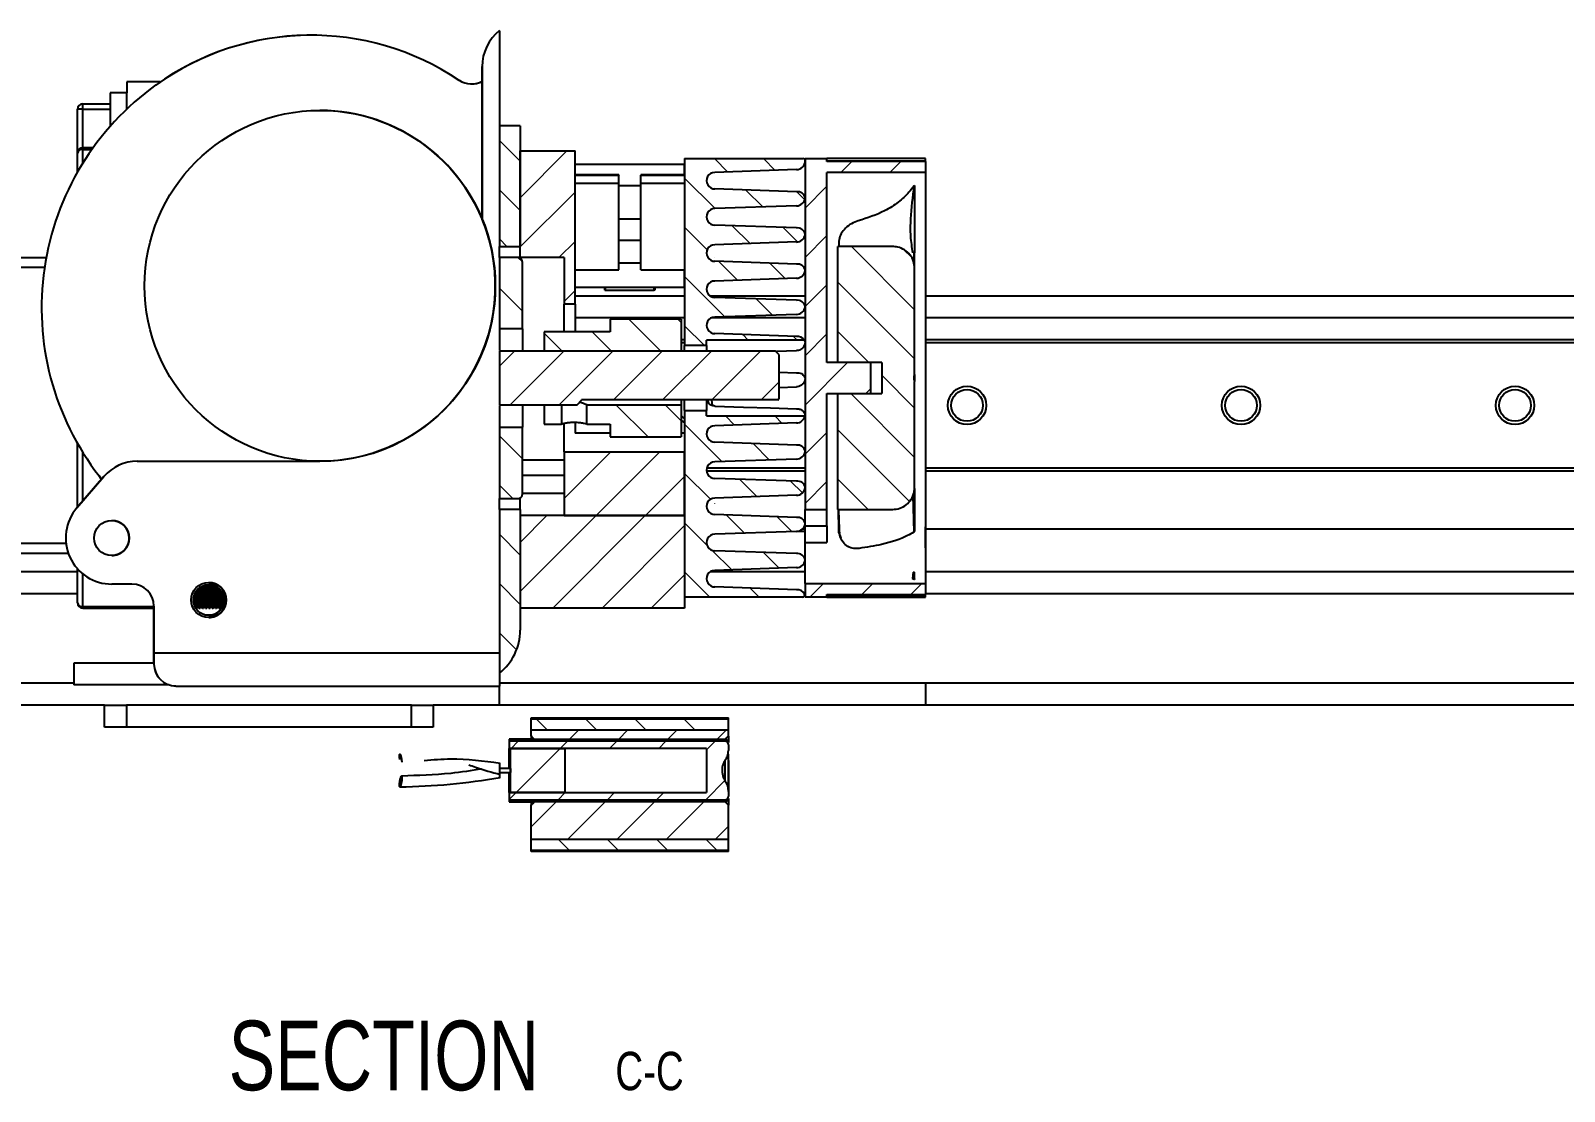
# Model space of a CAD drawing. Header units: millimetres. Extents: x -358 to 836, y 5 to 1249.
# Drawn here: x 250 to 390, y 841.8 to 938.5 of the extents above; entities that cross this region are included whole.
import ezdxf

# ---------------------------------------------------------------- set-up
doc = ezdxf.new("R2010")
doc.units = ezdxf.units.MM
doc.styles.add('SLDTEXTSTYLE0', font='TXT', dxfattribs={"width": 0.75})

# ---------------------------------------------------------------- blocks, each defined once
blk = doc.blocks.new('SW_NOTE_4')
at = {"color": 0, "linetype": 'Continuous', "lineweight": 0, "attachment_point": 2, "style": 'SLDTEXTSTYLE0'}
for s, insert, char_height in [('SECTION', (17.36, 8.19), 6.35), ('C-C', (41.61, 5.35), 3.5)]:
    blk.add_mtext(s, dxfattribs=dict(at, insert=insert, char_height=char_height))

msp = doc.modelspace()

# ---------------------------------------------------------------- hatches: boundary and pattern name
at = {"linetype": 'Continuous', "lineweight": 18}
h = msp.add_hatch(dxfattribs=at)
h.set_pattern_fill('ANSI31', angle=90, style=0)
h.paths.add_polyline_path([(294.69, 918.87), (294.69, 929.87), (292.79, 929.87), (292.79, 918.87)], flags=0)
h = msp.add_hatch(dxfattribs=at)
h.set_pattern_fill('ANSI31', style=0)
h.paths.add_polyline_path([(294.69, 917.86), (298.69, 917.86), (298.69, 913.6), (299.69, 913.6), (299.69, 927.57), (294.69, 927.57)], flags=0)
h = msp.add_hatch(dxfattribs=at)
h.set_pattern_fill('ANSI31', angle=90, style=0)
edge = h.paths.add_edge_path(flags=0)
edge.add_arc((319.89, 913.47), 0.802, 270, 352.6522)
edge.add_arc((320, 913.27), 0.684, 7.9563, 98.9732)
edge.add_line((319.9, 913.95), (312.45, 914.21))
edge.add_arc((312.44, 914.96), 0.75, 89.776, 271, ccw=False)
edge.add_line((312.44, 915.71), (319.89, 915.97))
edge.add_arc((319.89, 916.77), 0.802, 270, 352.6522)
edge.add_arc((320, 916.57), 0.684, 7.9563, 98.9732)
edge.add_line((319.9, 917.25), (312.45, 917.51))
edge.add_arc((312.44, 918.26), 0.75, 89.776, 271, ccw=False)
edge.add_line((312.44, 919.01), (319.89, 919.27))
edge.add_arc((319.89, 920.07), 0.802, 270, 352.6522)
edge.add_arc((320, 919.87), 0.684, 7.9563, 98.9732)
edge.add_line((319.9, 920.55), (312.45, 920.81))
edge.add_arc((312.44, 921.56), 0.75, 89.776, 271, ccw=False)
edge.add_line((312.44, 922.31), (319.89, 922.57))
edge.add_arc((319.89, 923.37), 0.802, 270, 352.6522)
edge.add_arc((320, 923.17), 0.684, 7.9563, 98.9732)
edge.add_line((319.9, 923.85), (312.45, 924.11))
edge.add_arc((312.44, 924.86), 0.75, 89.776, 271, ccw=False)
edge.add_line((312.44, 925.61), (319.89, 925.87))
edge.add_arc((319.89, 926.67), 0.802, 270, 359.8357)
edge.add_arc((320.49, 926.67), 0.2, 359.8357, 450)
edge.add_line((320.49, 926.87), (309.69, 926.87))
edge.add_line((309.69, 926.87), (309.69, 909.82))
edge.add_line((309.69, 909.82), (311.69, 909.82))
edge.add_line((311.69, 909.82), (311.69, 910.33))
edge.add_line((311.69, 910.33), (320.59, 910.33))
edge.add_arc((320, 909.97), 0.684, 31.7185, 98.9732)
edge.add_line((319.9, 910.65), (312.45, 910.91))
edge.add_arc((312.44, 911.66), 0.75, 89.776, 271, ccw=False)
edge.add_line((312.44, 912.41), (319.89, 912.67))
h = msp.add_hatch(dxfattribs=at)
h.set_pattern_fill('ANSI31', style=0)
h.paths.add_polyline_path([(322.68, 925.61), (331.68, 925.61), (331.68, 926.61), (322.68, 926.61), (322.68, 926.87), (320.68, 926.87), (320.68, 894.88), (322.68, 894.88), (322.68, 905.45), (326.68, 905.45), (326.68, 908.28), (322.68, 908.28)], flags=0)
h = msp.add_hatch(dxfattribs=at)
h.set_pattern_fill('ANSI31', angle=90, style=0)
edge = h.paths.add_edge_path(flags=0)
edge.add_spline(control_points=[(328.68, 894.88), (328.9, 894.88), (329.12, 894.91), (329.33, 894.98), (329.54, 895.06), (329.74, 895.17), (329.92, 895.3), (330.09, 895.44), (330.25, 895.61), (330.37, 895.8), (330.49, 895.99), (330.58, 896.2), (330.63, 896.42), (330.66, 896.57), (330.68, 896.72), (330.68, 896.88)], knot_values=[0.000019, 0.000019, 0.000019, 0.000019, 0.000671, 0.000671, 0.000671, 0.001342, 0.001342, 0.001342, 0.002013, 0.002013, 0.002013, 0.002685, 0.002685, 0.002685, 0.003145, 0.003145, 0.003145, 0.003145], weights=[1, 1, 1, 1, 1, 1, 1, 1, 1, 1, 1, 1, 1, 1, 1, 1], degree=3, periodic=0)
edge.add_line((330.68, 896.88), (330.68, 906.55))
edge.add_spline(control_points=[(330.68, 906.55), (330.65, 906.62), (330.62, 906.69), (330.6, 906.76), (330.59, 906.8), (330.59, 906.83), (330.59, 906.87)], knot_values=[0.000733, 0.000733, 0.000733, 0.000733, 0.000957, 0.000957, 0.000957, 0.001064, 0.001064, 0.001064, 0.001064], weights=[1, 1, 1, 1, 1, 1, 1], degree=3, periodic=0)
edge.add_spline(control_points=[(330.59, 906.87), (330.59, 906.89), (330.59, 906.92), (330.6, 906.95), (330.6, 906.97), (330.6, 906.99), (330.61, 907.01), (330.63, 907.07), (330.65, 907.13), (330.68, 907.18)], knot_values=[0.000291, 0.000291, 0.000291, 0.000291, 0.000369, 0.000369, 0.000369, 0.000437, 0.000437, 0.000437, 0.000621, 0.000621, 0.000621, 0.000621], weights=[1, 1, 1, 1, 1, 1, 1, 1, 1, 1], degree=3, periodic=0)
edge.add_line((330.68, 907.18), (330.68, 916.85))
edge.add_spline(control_points=[(330.68, 916.85), (330.68, 917.07), (330.64, 917.29), (330.57, 917.5), (330.5, 917.71), (330.39, 917.91), (330.25, 918.09), (330.12, 918.27), (329.94, 918.42), (329.76, 918.54), (329.57, 918.66), (329.35, 918.75), (329.14, 918.8), (328.99, 918.84), (328.83, 918.86), (328.68, 918.86)], knot_values=[0.000019, 0.000019, 0.000019, 0.000019, 0.000673, 0.000673, 0.000673, 0.001346, 0.001346, 0.001346, 0.002018, 0.002018, 0.002018, 0.00269, 0.00269, 0.00269, 0.003145, 0.003145, 0.003145, 0.003145], weights=[1, 1, 1, 1, 1, 1, 1, 1, 1, 1, 1, 1, 1, 1, 1, 1], degree=3, periodic=0)
edge.add_line((328.68, 918.86), (323.68, 918.86))
edge.add_line((323.68, 918.86), (323.68, 908.28))
edge.add_line((323.68, 908.28), (327.68, 908.28))
edge.add_line((327.68, 908.28), (327.68, 905.45))
edge.add_line((327.68, 905.45), (323.68, 905.45))
edge.add_line((323.68, 905.45), (323.68, 894.88))
edge.add_line((323.68, 894.88), (328.68, 894.88))
h = msp.add_hatch(dxfattribs=at)
h.set_pattern_fill('ANSI31', angle=90, style=0)
edge = h.paths.add_edge_path(flags=0)
edge.add_line((292.79, 911.34), (294.89, 911.34))
edge.add_line((294.89, 911.34), (294.89, 917.46))
edge.add_spline(control_points=[(294.89, 917.46), (294.89, 917.5), (294.88, 917.55), (294.87, 917.59), (294.85, 917.63), (294.83, 917.67), (294.8, 917.71), (294.77, 917.74), (294.74, 917.77), (294.7, 917.79), (294.66, 917.82), (294.62, 917.84), (294.58, 917.85), (294.55, 917.85), (294.52, 917.86), (294.49, 917.86)], knot_values=[0, 0, 0, 0, 0.000135, 0.000135, 0.000135, 0.000269, 0.000269, 0.000269, 0.000404, 0.000404, 0.000404, 0.000538, 0.000538, 0.000538, 0.000625, 0.000625, 0.000625, 0.000625], weights=[1, 1, 1, 1, 1, 1, 1, 1, 1, 1, 1, 1, 1, 1, 1, 1], degree=3, periodic=0)
edge.add_line((294.49, 917.86), (292.79, 917.86))
edge.add_line((292.79, 917.86), (292.79, 911.34))
h = msp.add_hatch(dxfattribs=at)
h.set_pattern_fill('ANSI31', angle=90, style=0)
h.paths.add_polyline_path([(309.39, 909.32), (309.39, 912.24), (302.89, 912.24), (302.89, 911.09), (296.89, 911.09), (296.89, 909.32)], flags=0)
h = msp.add_hatch(dxfattribs=at)
h.set_pattern_fill('ANSI31', style=0)
edge = h.paths.add_edge_path(flags=0)
edge.add_line((292.79, 909.32), (292.79, 904.42))
edge.add_line((292.79, 904.42), (299.89, 904.42))
edge.add_spline(control_points=[(299.89, 904.42), (300, 904.53), (300.11, 904.65), (300.23, 904.77), (300.25, 904.79), (300.27, 904.81), (300.29, 904.83)], knot_values=[0.000718, 0.000718, 0.000718, 0.000718, 0.001204, 0.001204, 0.001204, 0.00129, 0.00129, 0.00129, 0.00129], weights=[1, 1, 1, 1, 1, 1, 1], degree=3, periodic=0)
edge.add_line((300.29, 904.83), (300.29, 904.87))
edge.add_line((300.29, 904.87), (318.19, 904.87))
edge.add_arc((318.19, 904.97), 0.1, 270, 360)
edge.add_line((318.29, 904.97), (318.29, 909.01))
edge.add_spline(control_points=[(318.29, 909.01), (318.19, 909.11), (318.09, 909.21), (317.99, 909.32)], knot_values=[0.009123, 0.009123, 0.009123, 0.009123, 0.00955, 0.00955, 0.00955, 0.00955], weights=[1, 1, 1, 1], degree=3, periodic=0)
edge.add_line((317.99, 909.32), (292.79, 909.32))
h = msp.add_hatch(dxfattribs=at)
h.set_pattern_fill('ANSI31', angle=90, style=0)
h.paths.add_polyline_path([(298.47, 902.65), (298.47, 904.42), (296.89, 904.42), (296.89, 902.65)], flags=0)
h = msp.add_hatch(dxfattribs=at)
h.set_pattern_fill('ANSI31', angle=90, style=0)
h.paths.add_polyline_path([(300.76, 902.65), (302.89, 902.65), (302.89, 901.49), (309.39, 901.49), (309.39, 904.42), (300.76, 904.42)], flags=0)
h = msp.add_hatch(dxfattribs=at)
h.set_pattern_fill('ANSI31', angle=90, style=0)
edge = h.paths.add_edge_path(flags=0)
edge.add_line((312.44, 892.61), (319.89, 892.87))
edge.add_arc((319.89, 893.67), 0.802, 270, 352.6522)
edge.add_arc((320, 893.47), 0.684, 7.9563, 98.9732)
edge.add_line((319.9, 894.15), (312.45, 894.41))
edge.add_arc((312.44, 895.16), 0.75, 89.776, 271, ccw=False)
edge.add_line((312.44, 895.91), (319.89, 896.17))
edge.add_arc((319.89, 896.97), 0.802, 270, 352.6522)
edge.add_arc((320, 896.77), 0.684, 7.9563, 98.9732)
edge.add_line((319.9, 897.45), (312.45, 897.71))
edge.add_arc((312.44, 898.46), 0.75, 89.776, 271, ccw=False)
edge.add_line((312.44, 899.21), (319.89, 899.47))
edge.add_arc((319.89, 900.27), 0.802, 270, 352.6522)
edge.add_arc((320, 900.07), 0.684, 7.9563, 98.9732)
edge.add_line((319.9, 900.75), (312.45, 901.01))
edge.add_arc((312.44, 901.76), 0.75, 89.776, 271, ccw=False)
edge.add_line((312.44, 902.51), (319.89, 902.77))
edge.add_arc((319.89, 903.57), 0.802, 270, 348.0629)
edge.add_line((320.67, 903.4), (311.69, 903.4))
edge.add_line((311.69, 903.4), (311.69, 903.91))
edge.add_line((311.69, 903.91), (309.69, 903.91))
edge.add_line((309.69, 903.91), (309.69, 886.87))
edge.add_line((309.69, 886.87), (320.45, 886.87))
edge.add_arc((320.45, 887.07), 0.2, 270, 383.824)
edge.add_arc((320, 886.87), 0.684, 23.824, 98.9732)
edge.add_line((319.9, 887.55), (312.45, 887.81))
edge.add_arc((312.44, 888.56), 0.75, 89.776, 271, ccw=False)
edge.add_line((312.44, 889.31), (319.89, 889.57))
edge.add_arc((319.89, 890.37), 0.802, 270, 352.6522)
edge.add_arc((320, 890.17), 0.684, 7.9563, 98.9732)
edge.add_line((319.9, 890.85), (312.45, 891.11))
edge.add_arc((312.44, 891.86), 0.75, 89.776, 271, ccw=False)
h = msp.add_hatch(dxfattribs=at)
h.set_pattern_fill('ANSI31', angle=90, style=0)
edge = h.paths.add_edge_path(flags=0)
edge.add_line((294.89, 902.39), (292.79, 902.39))
edge.add_line((292.79, 902.39), (292.79, 895.88))
edge.add_line((292.79, 895.88), (294.49, 895.88))
edge.add_spline(control_points=[(294.49, 895.88), (294.53, 895.88), (294.58, 895.89), (294.62, 895.9), (294.66, 895.92), (294.7, 895.94), (294.74, 895.97), (294.77, 895.99), (294.8, 896.03), (294.83, 896.07), (294.85, 896.1), (294.87, 896.15), (294.88, 896.19), (294.88, 896.22), (294.89, 896.25), (294.89, 896.28)], knot_values=[0, 0, 0, 0, 0.000134, 0.000134, 0.000134, 0.000268, 0.000268, 0.000268, 0.000403, 0.000403, 0.000403, 0.000537, 0.000537, 0.000537, 0.000625, 0.000625, 0.000625, 0.000625], weights=[1, 1, 1, 1, 1, 1, 1, 1, 1, 1, 1, 1, 1, 1, 1, 1], degree=3, periodic=0)
edge.add_line((294.89, 896.28), (294.89, 902.39))
h = msp.add_hatch(dxfattribs=at)
h.set_pattern_fill('ANSI31', style=0)
h.paths.add_polyline_path([(298.69, 900.14), (298.69, 894.32), (309.69, 894.32), (309.69, 900.14)], flags=0)
h = msp.add_hatch(dxfattribs=at)
h.set_pattern_fill('ANSI31', angle=90, style=0)
edge = h.paths.add_edge_path(flags=0)
edge.add_line((294.69, 883.87), (294.69, 894.87))
edge.add_line((294.69, 894.87), (292.79, 894.87))
edge.add_line((292.79, 894.87), (292.79, 879.95))
edge.add_arc((289.69, 883.87), 5, 308.3574, 360)
h = msp.add_hatch(dxfattribs=at)
h.set_pattern_fill('ANSI31', style=0)
h.paths.add_polyline_path([(309.69, 885.87), (309.69, 894.31), (294.69, 894.31), (294.69, 885.87)], flags=0)
h = msp.add_hatch(dxfattribs=at)
h.set_pattern_fill('ANSI31', angle=90, style=0)
edge = h.paths.add_edge_path(flags=0)
edge.add_spline(control_points=[(330.49, 888.59), (330.54, 888.58), (330.6, 888.57), (330.65, 888.56), (330.66, 888.56), (330.67, 888.55), (330.68, 888.55)], knot_values=[0, 0, 0, 0, 0.00016, 0.00016, 0.00016, 0.000194, 0.000194, 0.000194, 0.000194], weights=[1, 1, 1, 1, 1, 1, 1], degree=3, periodic=0)
edge.add_line((330.68, 888.55), (330.68, 889.15))
edge.add_line((330.68, 889.15), (330.54, 889.15))
edge.add_spline(control_points=[(330.54, 889.15), (330.53, 888.97), (330.51, 888.78), (330.49, 888.59)], knot_values=[0.001158, 0.001158, 0.001158, 0.001158, 0.001718, 0.001718, 0.001718, 0.001718], weights=[1, 1, 1, 1], degree=3, periodic=0)
h = msp.add_hatch(dxfattribs=at)
h.set_pattern_fill('ANSI31', style=0)
h.paths.add_polyline_path([(322.68, 886.87), (322.68, 887.12), (331.68, 887.12), (331.68, 888.12), (320.68, 888.12), (320.68, 886.87)], flags=0)
h = msp.add_hatch(dxfattribs=at)
h.set_pattern_fill('ANSI31', style=0)
h.paths.add_polyline_path([(295.69, 875.87), (295.69, 875.77), (313.69, 875.77), (313.69, 875.87)], flags=0)
h = msp.add_hatch(dxfattribs=at)
h.set_pattern_fill('ANSI31', angle=90, style=0)
h.paths.add_polyline_path([(295.69, 874.77), (313.69, 874.77), (313.69, 875.77), (295.69, 875.77)], flags=0)
h = msp.add_hatch(dxfattribs=at)
h.set_pattern_fill('ANSI31', style=0)
edge = h.paths.add_edge_path(flags=0)
edge.add_spline(control_points=[(313.39, 873.9), (313.42, 873.93), (313.45, 873.97), (313.49, 874), (313.55, 874.07), (313.62, 874.14), (313.69, 874.21)], knot_values=[0.00147, 0.00147, 0.00147, 0.00147, 0.001616, 0.001616, 0.001616, 0.001906, 0.001906, 0.001906, 0.001906], weights=[1, 1, 1, 1, 1, 1, 1], degree=3, periodic=0)
edge.add_line((313.69, 874.21), (313.69, 874.77))
edge.add_line((313.69, 874.77), (295.69, 874.77))
edge.add_line((295.69, 874.77), (295.69, 874.21))
edge.add_spline(control_points=[(295.69, 874.21), (295.75, 874.14), (295.82, 874.07), (295.89, 874), (295.92, 873.97), (295.95, 873.93), (295.99, 873.9)], knot_values=[0.003342, 0.003342, 0.003342, 0.003342, 0.003632, 0.003632, 0.003632, 0.003778, 0.003778, 0.003778, 0.003778], weights=[1, 1, 1, 1, 1, 1, 1], degree=3, periodic=0)
edge.add_line((295.99, 873.9), (313.39, 873.9))
h = msp.add_hatch(dxfattribs=at)
h.set_pattern_fill('ANSI31', style=0)
edge = h.paths.add_edge_path(flags=0)
edge.add_line((293.69, 868.4), (313.39, 868.4))
edge.add_spline(control_points=[(313.39, 868.4), (313.42, 868.4), (313.45, 868.4), (313.48, 868.41), (313.51, 868.42), (313.54, 868.44), (313.57, 868.46), (313.59, 868.48), (313.61, 868.51), (313.63, 868.53), (313.65, 868.56), (313.67, 868.59), (313.68, 868.63), (313.68, 868.66), (313.69, 868.69), (313.69, 868.72)], knot_values=[0, 0, 0, 0, 0.000096, 0.000096, 0.000096, 0.000192, 0.000192, 0.000192, 0.00029, 0.00029, 0.00029, 0.000394, 0.000394, 0.000394, 0.000487, 0.000487, 0.000487, 0.000487], weights=[1, 1, 1, 1, 1, 1, 1, 1, 1, 1, 1, 1, 1, 1, 1, 1], degree=3, periodic=0)
edge.add_line((313.69, 868.72), (313.69, 869.24))
edge.add_spline(control_points=[(313.69, 869.24), (313.69, 869.4), (313.65, 869.57), (313.6, 869.73), (313.54, 869.88), (313.46, 870.03), (313.36, 870.16)], knot_values=[0.000006, 0.000006, 0.000006, 0.000006, 0.000509, 0.000509, 0.000509, 0.000996, 0.000996, 0.000996, 0.000996], weights=[1, 1, 1, 1, 1, 1, 1], degree=3, periodic=0)
edge.add_spline(control_points=[(313.36, 870.16), (313.3, 870.25), (313.25, 870.35), (313.21, 870.45), (313.14, 870.64), (313.12, 870.86), (313.12, 871.07), (313.12, 871.26), (313.14, 871.46), (313.2, 871.64), (313.24, 871.76), (313.29, 871.87), (313.36, 871.97)], knot_values=[0, 0, 0, 0, 0.000324, 0.000324, 0.000324, 0.000956, 0.000956, 0.000956, 0.00154, 0.00154, 0.00154, 0.001911, 0.001911, 0.001911, 0.001911], weights=[1, 1, 1, 1, 1, 1, 1, 1, 1, 1, 1, 1, 1], degree=3, periodic=0)
edge.add_spline(control_points=[(313.36, 871.97), (313.46, 872.11), (313.55, 872.26), (313.6, 872.42), (313.66, 872.57), (313.69, 872.74), (313.69, 872.9)], knot_values=[0, 0, 0, 0, 0.000505, 0.000505, 0.000505, 0.000994, 0.000994, 0.000994, 0.000994], weights=[1, 1, 1, 1, 1, 1, 1], degree=3, periodic=0)
edge.add_line((313.69, 872.9), (313.69, 873.41))
edge.add_spline(control_points=[(313.69, 873.41), (313.69, 873.45), (313.68, 873.49), (313.67, 873.52), (313.66, 873.56), (313.64, 873.6), (313.61, 873.63), (313.59, 873.65), (313.56, 873.68), (313.53, 873.7), (313.5, 873.71), (313.47, 873.73), (313.43, 873.73), (313.42, 873.73), (313.4, 873.74), (313.39, 873.74)], knot_values=[0.000003, 0.000003, 0.000003, 0.000003, 0.000116, 0.000116, 0.000116, 0.000232, 0.000232, 0.000232, 0.000342, 0.000342, 0.000342, 0.000444, 0.000444, 0.000444, 0.00049, 0.00049, 0.00049, 0.00049], weights=[1, 1, 1, 1, 1, 1, 1, 1, 1, 1, 1, 1, 1, 1, 1, 1], degree=3, periodic=0)
edge.add_line((313.39, 873.74), (293.69, 873.74))
edge.add_line((293.69, 873.74), (293.69, 873.08))
edge.add_line((293.69, 873.08), (311.69, 873.08))
edge.add_line((311.69, 873.08), (311.69, 869.05))
edge.add_line((311.69, 869.05), (293.69, 869.05))
edge.add_line((293.69, 869.05), (293.69, 868.4))
h = msp.add_hatch(dxfattribs=at)
h.set_pattern_fill('ANSI31', style=0)
h.paths.add_polyline_path([(298.79, 869.08), (298.79, 873.05), (293.79, 873.05), (293.79, 869.08)], flags=0)
h = msp.add_hatch(dxfattribs=at)
h.set_pattern_fill('ANSI31', angle=90, style=0)
h.paths.add_polyline_path([(293.79, 870.88), (293.79, 871.26), (292.79, 871.26), (292.79, 870.88)], flags=0)
h = msp.add_hatch(dxfattribs=at)
h.set_pattern_fill('ANSI31', style=0)
edge = h.paths.add_edge_path(flags=0)
edge.add_line((313.39, 868.24), (295.99, 868.24))
edge.add_spline(control_points=[(295.99, 868.24), (295.95, 868.19), (295.9, 868.15), (295.86, 868.1), (295.8, 868.04), (295.75, 867.98), (295.69, 867.92)], knot_values=[0.00146, 0.00146, 0.00146, 0.00146, 0.001645, 0.001645, 0.001645, 0.001896, 0.001896, 0.001896, 0.001896], weights=[1, 1, 1, 1, 1, 1, 1], degree=3, periodic=0)
edge.add_line((295.69, 867.92), (295.69, 864.77))
edge.add_line((295.69, 864.77), (313.69, 864.77))
edge.add_line((313.69, 864.77), (313.69, 867.92))
edge.add_spline(control_points=[(313.69, 867.92), (313.62, 867.99), (313.55, 868.06), (313.49, 868.13), (313.45, 868.17), (313.42, 868.2), (313.39, 868.24)], knot_values=[0.003342, 0.003342, 0.003342, 0.003342, 0.003632, 0.003632, 0.003632, 0.003778, 0.003778, 0.003778, 0.003778], weights=[1, 1, 1, 1, 1, 1, 1], degree=3, periodic=0)
h = msp.add_hatch(dxfattribs=at)
h.set_pattern_fill('ANSI31', angle=90, style=0)
h.paths.add_polyline_path([(295.69, 864.77), (295.69, 863.77), (313.69, 863.77), (313.69, 864.77)], flags=0)
h = msp.add_hatch(dxfattribs=at)
h.set_pattern_fill('ANSI31', style=0)
h.paths.add_polyline_path([(295.69, 863.77), (295.69, 863.67), (313.69, 863.67), (313.69, 863.77)], flags=0)

# ---------------------------------------------------------------- linework, layer by layer
at = {"color": 7, "linetype": 'Continuous', "lineweight": 25}
for p, q in [((275.6, 938.14), (275.6, 938.14)), ((292.79, 938.54), (292.79, 929.87)), ((292.79, 938.54), (292.79, 938.54)), ((291.22, 921.35), (291.22, 935.27)), ((291.22, 935.27), (291.22, 921.35)), ((291.22, 935.27), (291.22, 935.27)), ((258.79, 933.87), (258.79, 932.87)), ((261.85, 933.87), (258.79, 933.87)), ((261.45, 933.59), (261.45, 933.59)), ((257.29, 932.87), (257.29, 929.83)), ((258.79, 932.87), (257.29, 932.87)), ((258.79, 931.38), (258.79, 932.87)), ((254.79, 931.37), (254.29, 931.37)), ((254.29, 927.37), (254.29, 931.37)), ((254.79, 931.37), (254.79, 931.87)), ((254.79, 931.87), (257.29, 931.87)), ((254.79, 927.87), (254.79, 931.37)), ((254.79, 931.37), (257.29, 931.37)), ((257.29, 931.37), (257.29, 929.83)), ((294.69, 929.87), (292.79, 929.87)), ((292.79, 929.87), (292.79, 918.87)), ((294.69, 929.87), (294.69, 918.87)), ((254.79, 927.87), (254.79, 927.83)), ((255.72, 927.87), (254.79, 927.87)), ((254.79, 927.83), (254.79, 927.72)), ((254.29, 925.63), (254.29, 927.37)), ((294.69, 927.57), (299.69, 927.57)), ((294.69, 917.86), (294.69, 927.57)), ((299.69, 913.6), (299.69, 927.57)), ((299.69, 925.37), (299.69, 926.37)), ((299.69, 926.37), (309.69, 926.37)), ((309.69, 926.87), (320.49, 926.87)), ((309.69, 926.87), (309.69, 909.82)), ((309.69, 925.37), (309.69, 926.37)), ((320.68, 926.87), (320.68, 894.88)), ((320.68, 926.87), (322.68, 926.87)), ((331.68, 926.87), (322.68, 926.87)), ((322.68, 926.61), (322.68, 926.87)), ((322.68, 926.68), (331.68, 926.68)), ((331.68, 926.61), (322.68, 926.61)), ((331.68, 926.68), (331.68, 926.87)), ((331.68, 926.61), (331.68, 926.68)), ((331.68, 926.61), (331.68, 925.61)), ((303.69, 925.38), (299.69, 925.38)), ((299.69, 925.37), (303.69, 925.37)), ((303.69, 925.38), (303.69, 925.37)), ((303.69, 916.72), (303.69, 925.37)), ((309.69, 925.38), (305.69, 925.38)), ((305.69, 925.38), (305.69, 925.37)), ((305.69, 916.72), (305.69, 925.37)), ((305.69, 925.37), (309.69, 925.37)), ((319.89, 925.87), (312.44, 925.61)), ((331.68, 925.61), (322.68, 925.61)), ((322.68, 908.28), (322.68, 925.61)), ((331.68, 925.61), (331.68, 888.12)), ((299.69, 924.65), (303.69, 924.65)), ((305.69, 924.65), (309.69, 924.65)), ((319.9, 923.85), (312.45, 924.11)), ((330.68, 924.41), (330.64, 924.4)), ((319.89, 922.57), (312.44, 922.31)), ((291.22, 921.35), (291.22, 921.35)), ((303.69, 921.37), (305.69, 921.37)), ((319.9, 920.55), (312.45, 920.81)), ((303.69, 919.45), (305.69, 919.45)), ((292.79, 918.87), (294.69, 918.87)), ((292.79, 917.87), (292.79, 918.87)), ((319.89, 919.27), (312.44, 919.01)), ((323.68, 908.28), (323.68, 918.86)), ((328.68, 918.86), (323.68, 918.86)), ((323.75, 919.22), (323.75, 918.86)), ((330.64, 918.35), (330.52, 918.28)), ((330.63, 917.14), (330.64, 918.35)), ((330.68, 917.02), (330.68, 918.33)), ((248.83, 917.87), (251.45, 917.87)), ((251.29, 916.94), (248.83, 916.94)), ((292.79, 917.86), (292.79, 911.34)), ((294.49, 917.86), (292.79, 917.86)), ((298.69, 917.86), (294.69, 917.86)), ((294.89, 911.34), (294.89, 917.46)), ((298.69, 917.86), (298.69, 913.6)), ((299.69, 915.16), (299.69, 916.72)), ((299.69, 916.72), (303.69, 916.72)), ((303.69, 917.37), (305.69, 917.37)), ((305.69, 916.72), (309.69, 916.72)), ((309.69, 915.16), (309.69, 916.72)), ((319.9, 917.25), (312.45, 917.51)), ((330.68, 907.18), (330.68, 916.85)), ((299.69, 915.16), (309.69, 915.16)), ((302.41, 914.87), (302.41, 915.16)), ((302.46, 914.87), (302.46, 915.16)), ((306.91, 914.87), (306.91, 915.16)), ((306.96, 915.16), (306.96, 914.87)), ((319.89, 915.97), (312.44, 915.71)), ((299.69, 914.37), (309.69, 914.37)), ((302.41, 914.87), (302.46, 914.87)), ((302.46, 914.87), (306.91, 914.87)), ((306.96, 914.87), (306.91, 914.87)), ((311.97, 914.37), (320.68, 914.37)), ((319.9, 913.95), (312.45, 914.21)), ((331.68, 914.37), (487.46, 914.37)), ((299.69, 913.6), (298.69, 913.6)), ((298.69, 911.09), (298.69, 913.6)), ((299.69, 913.6), (299.69, 911.09)), ((319.89, 912.67), (312.44, 912.41)), ((331.68, 912.37), (487.96, 912.37)), ((294.89, 911.34), (292.79, 911.34)), ((292.79, 911.34), (292.79, 909.37)), ((294.89, 911.34), (294.89, 909.32)), ((296.89, 911.09), (296.89, 909.32)), ((302.89, 911.09), (296.89, 911.09)), ((309.39, 912.24), (302.89, 912.24)), ((302.89, 912.24), (302.89, 911.09)), ((309.39, 912.24), (309.39, 909.32)), ((309.39, 910.37), (309.69, 910.37)), ((309.69, 910.07), (309.39, 910.07)), ((311.69, 909.82), (309.69, 909.82)), ((309.69, 909.32), (309.69, 909.82)), ((320.59, 910.33), (311.69, 910.33)), ((311.69, 909.82), (311.69, 910.33)), ((311.69, 909.82), (311.69, 909.32)), ((319.9, 910.65), (312.45, 910.91)), ((320.56, 910.37), (320.68, 910.37)), ((331.68, 910.37), (447.96, 910.37)), ((447.96, 910.07), (331.68, 910.07)), ((317.99, 909.32), (292.79, 909.32)), ((292.79, 909.32), (292.79, 904.42)), ((309.39, 909.32), (296.89, 909.32)), ((318.29, 909.01), (317.99, 909.32)), ((318.07, 909.3), (319.89, 909.37)), ((318.29, 909.01), (318.29, 904.97)), ((326.68, 908.28), (322.68, 908.28)), ((327.68, 908.28), (323.68, 908.28)), ((326.68, 905.45), (326.68, 908.28)), ((327.68, 908.28), (327.68, 905.45)), ((318.29, 907.4), (319.9, 907.35)), ((330.59, 906.87), (330.68, 906.87)), ((318.29, 906.01), (319.89, 906.07)), ((322.68, 905.45), (326.68, 905.45)), ((322.68, 894.88), (322.68, 905.45)), ((323.68, 894.88), (323.68, 905.45)), ((323.68, 905.45), (327.68, 905.45)), ((330.68, 896.88), (330.68, 906.55)), ((292.79, 904.42), (299.89, 904.42)), ((292.79, 904.37), (292.79, 902.39)), ((294.89, 904.42), (294.89, 902.39)), ((296.89, 904.42), (298.47, 904.42)), ((296.89, 904.42), (296.89, 902.65)), ((298.47, 904.42), (298.47, 902.65)), ((318.19, 904.87), (300.29, 904.87)), ((300.29, 904.83), (300.29, 904.87)), ((300.76, 902.65), (300.76, 904.42)), ((300.76, 904.42), (309.39, 904.42)), ((309.39, 904.87), (309.39, 904.42)), ((309.39, 904.42), (309.39, 901.49)), ((309.69, 903.91), (309.69, 904.87)), ((311.69, 904.87), (311.69, 903.91)), ((311.89, 904.58), (311.82, 904.87)), ((296.89, 902.65), (298.47, 902.65)), ((298.69, 900.14), (298.69, 902.68)), ((299.69, 902.74), (299.69, 901.82)), ((300.76, 902.65), (302.89, 902.65)), ((302.89, 902.65), (302.89, 901.49)), ((309.69, 902.8), (309.39, 902.98)), ((309.69, 903.91), (311.69, 903.91)), ((309.69, 903.91), (309.69, 886.87)), ((311.69, 903.4), (311.69, 903.91)), ((311.69, 903.4), (320.67, 903.4)), ((319.89, 902.77), (312.44, 902.51)), ((320.68, 903.47), (320.67, 903.4)), ((292.79, 902.39), (292.79, 895.88)), ((292.79, 902.39), (294.89, 902.39)), ((294.89, 896.28), (294.89, 902.39)), ((302.89, 901.82), (299.69, 901.82)), ((302.89, 901.49), (309.39, 901.49)), ((309.69, 901.82), (309.39, 901.82)), ((254.29, 895.07), (254.29, 900.91)), ((298.69, 900.14), (309.69, 900.14)), ((298.69, 900.14), (298.69, 894.32)), ((309.69, 894.32), (309.69, 900.14)), ((319.9, 900.75), (312.45, 901.01)), ((259.74, 899.27), (276.42, 899.27)), ((259.74, 899.27), (259.74, 899.27)), ((320.68, 898.37), (311.69, 898.37)), ((311.72, 898.67), (320.68, 898.67)), ((319.89, 899.47), (312.44, 899.21)), ((331.68, 898.67), (447.96, 898.67)), ((447.96, 898.37), (331.68, 898.37)), ((254.24, 895.01), (256.71, 897.88)), ((256.71, 897.88), (254.24, 895.01)), ((256.28, 897.93), (256.48, 897.61)), ((256.28, 897.93), (256.28, 897.93)), ((256.48, 897.61), (256.28, 897.93)), ((256.71, 897.88), (256.71, 897.88)), ((319.9, 897.45), (312.45, 897.71)), ((292.79, 895.88), (294.49, 895.88)), ((292.79, 894.87), (292.79, 895.87)), ((294.69, 894.87), (294.69, 895.84)), ((319.89, 896.17), (312.44, 895.91)), ((330.68, 896.78), (330.68, 892.91)), ((254.24, 895.01), (254.24, 895.01)), ((294.69, 894.87), (292.79, 894.87)), ((292.79, 894.87), (292.79, 879.95)), ((294.69, 894.87), (294.69, 883.87)), ((298.69, 894.32), (294.69, 894.32)), ((294.69, 894.31), (294.69, 885.87)), ((309.69, 894.31), (294.69, 894.31)), ((298.69, 894.32), (309.69, 894.32)), ((309.69, 894.31), (309.69, 885.87)), ((319.9, 894.15), (312.45, 894.41)), ((320.68, 894.88), (322.68, 894.88)), ((320.68, 893.38), (320.68, 894.88)), ((322.68, 893.38), (322.68, 894.88)), ((323.68, 894.88), (328.68, 894.88)), ((323.75, 893.03), (323.73, 894.88)), ((319.89, 892.87), (312.44, 892.61)), ((320.68, 892.87), (319.89, 892.87)), ((320.47, 893.12), (320.68, 893.12)), ((320.68, 893.38), (322.68, 893.38)), ((320.68, 891.87), (320.68, 893.38)), ((322.68, 893.38), (322.68, 891.87)), ((323.75, 893.03), (323.83, 892.75)), ((331.68, 893.12), (427.96, 893.12)), ((248.83, 891.8), (253.25, 891.8)), ((320.68, 891.87), (322.68, 891.87)), ((320.68, 888.12), (320.68, 891.87)), ((323.85, 892.52), (323.93, 892.25)), ((253.46, 890.87), (248.83, 890.87)), ((319.9, 890.85), (312.45, 891.11)), ((117.96, 889.21), (254.29, 889.21)), ((254.29, 886.37), (254.29, 889.47)), ((312.07, 889.21), (320.68, 889.21)), ((319.89, 889.57), (312.44, 889.31)), ((320.51, 889.87), (320.68, 889.87)), ((330.54, 889.15), (330.49, 888.59)), ((330.64, 888.49), (330.49, 888.59)), ((330.54, 889.15), (330.68, 889.15)), ((330.68, 888.55), (330.68, 889.15)), ((331.68, 889.21), (461.96, 889.21)), ((122.35, 887.21), (254.29, 887.21)), ((259.27, 888.07), (257.42, 888.07)), ((257.42, 888.07), (257.42, 888.07)), ((264.99, 886.06), (264.99, 887.17)), ((265.29, 885.97), (265.29, 887.61)), ((265.59, 885.97), (265.59, 887.84)), ((265.89, 885.97), (265.89, 887.96)), ((266.19, 885.97), (266.19, 888.01)), ((266.49, 885.97), (266.49, 888)), ((266.79, 885.97), (266.79, 887.92)), ((267.09, 885.97), (267.09, 887.75)), ((267.39, 885.97), (267.39, 887.46)), ((319.9, 887.55), (312.45, 887.81)), ((320.6, 887.21), (320.68, 887.21)), ((320.68, 888.12), (331.68, 888.12)), ((320.68, 888.12), (320.68, 886.87)), ((330.68, 888.48), (330.64, 888.49)), ((330.68, 888.55), (330.68, 888.48)), ((331.68, 888.12), (331.68, 887.12)), ((331.68, 887.21), (457.57, 887.21)), ((254.79, 885.9), (254.79, 886.01)), ((254.79, 885.87), (254.79, 885.9)), ((254.79, 885.87), (261.27, 885.87)), ((261.27, 881.77), (261.27, 886.07)), ((261.27, 886.07), (261.27, 886.07)), ((261.27, 886.07), (261.27, 880.77)), ((265.09, 885.87), (265.19, 885.87)), ((265.29, 885.97), (265.19, 885.87)), ((265.39, 885.87), (265.29, 885.97)), ((265.39, 885.87), (265.49, 885.87)), ((265.59, 885.97), (265.49, 885.87)), ((265.69, 885.87), (265.59, 885.97)), ((265.69, 885.87), (265.79, 885.87)), ((265.89, 885.97), (265.79, 885.87)), ((265.99, 885.87), (265.89, 885.97)), ((265.99, 885.87), (266.09, 885.87)), ((266.19, 885.97), (266.09, 885.87)), ((266.29, 885.87), (266.19, 885.97)), ((266.29, 885.87), (266.39, 885.87)), ((266.49, 885.97), (266.39, 885.87)), ((266.59, 885.87), (266.49, 885.97)), ((266.59, 885.87), (266.69, 885.87)), ((266.79, 885.97), (266.69, 885.87)), ((266.89, 885.87), (266.79, 885.97)), ((266.89, 885.87), (266.99, 885.87)), ((267.09, 885.97), (266.99, 885.87)), ((267.19, 885.87), (267.09, 885.97)), ((267.19, 885.87), (267.29, 885.87)), ((267.39, 885.97), (267.29, 885.87)), ((267.46, 885.87), (267.39, 885.97)), ((309.69, 885.87), (294.69, 885.87)), ((320.45, 886.87), (309.69, 886.87)), ((322.68, 886.87), (320.68, 886.87)), ((322.68, 887.12), (331.68, 887.12)), ((322.68, 886.87), (322.68, 887.12)), ((322.68, 887.05), (331.68, 887.05)), ((322.68, 886.87), (331.68, 886.87)), ((331.68, 887.05), (331.68, 887.12)), ((331.68, 886.87), (331.68, 887.05)), ((261.27, 885.37), (261.27, 885.43)), ((261.27, 880.87), (261.27, 885.37)), ((261.27, 885.37), (261.27, 885.37)), ((261.27, 880.87), (261.27, 885.37)), ((292.79, 881.77), (261.27, 881.77)), ((261.27, 881.77), (261.27, 880.77)), ((253.97, 880.87), (253.97, 878.87)), ((261.27, 880.87), (253.97, 880.87)), ((261.27, 880.77), (261.27, 880.77)), ((253.97, 879.03), (122.35, 879.03)), ((262.65, 878.87), (253.97, 878.87)), ((263.27, 878.77), (292.79, 878.77)), ((292.79, 879.95), (292.79, 878.77)), ((331.68, 879.03), (292.79, 879.03)), ((292.79, 877.03), (292.79, 878.77)), ((331.68, 879.03), (331.68, 877.03)), ((457.57, 879.03), (331.68, 879.03)), ((256.76, 877.03), (117.96, 877.03)), ((256.76, 875.03), (256.76, 877.03)), ((256.76, 877.03), (258.76, 877.03)), ((258.76, 877.03), (258.76, 875.03)), ((284.76, 877.03), (258.76, 877.03)), ((284.76, 875.03), (284.76, 877.03)), ((284.76, 877.03), (286.76, 877.03)), ((286.76, 877.03), (286.76, 875.03)), ((292.79, 877.03), (286.76, 877.03)), ((331.68, 877.03), (292.79, 877.03)), ((461.96, 877.03), (331.68, 877.03)), ((258.76, 875.03), (256.76, 875.03)), ((284.76, 875.03), (258.76, 875.03)), ((286.76, 875.03), (284.76, 875.03)), ((295.69, 875.87), (313.69, 875.87)), ((295.69, 875.77), (295.69, 875.87)), ((295.69, 875.77), (313.69, 875.77)), ((295.69, 874.77), (295.69, 875.77)), ((295.69, 874.77), (313.69, 874.77)), ((295.69, 874.21), (295.69, 874.77)), ((313.69, 875.77), (313.69, 875.87)), ((313.69, 874.77), (313.69, 875.77)), ((313.69, 874.21), (313.69, 874.77)), ((295.97, 873.92), (293.69, 873.92)), ((293.69, 873.92), (293.69, 873.74)), ((293.69, 873.74), (293.69, 873.08)), ((313.39, 873.74), (293.69, 873.74)), ((295.69, 874.21), (295.69, 873.92)), ((313.39, 873.9), (295.99, 873.9)), ((313.69, 874.21), (313.69, 873.62)), ((313.69, 873.41), (313.69, 872.9)), ((311.69, 873.08), (293.69, 873.08)), ((293.69, 871.26), (293.69, 873.08)), ((293.79, 873.08), (293.79, 873.05)), ((298.79, 873.05), (293.79, 873.05)), ((293.79, 869.08), (293.79, 873.05)), ((298.79, 873.05), (298.79, 873.08)), ((298.79, 869.08), (298.79, 873.05)), ((311.69, 873.08), (311.69, 869.05)), ((313.69, 871.97), (313.69, 871.07)), ((293.79, 871.26), (292.79, 871.26)), ((292.79, 871.26), (292.79, 870.88)), ((293.79, 871.26), (292.79, 871.26)), ((292.79, 871.26), (292.79, 871.26)), ((292.79, 870.88), (293.79, 870.88)), ((292.79, 870.87), (292.79, 870.88)), ((292.79, 870.87), (293.79, 870.87)), ((293.69, 869.05), (293.69, 870.87)), ((293.79, 871.26), (293.79, 870.88)), ((313.69, 871.07), (313.69, 869.24)), ((293.69, 869.05), (293.69, 868.4)), ((293.69, 869.05), (311.69, 869.05)), ((293.79, 869.08), (293.79, 869.05)), ((293.79, 869.08), (298.79, 869.08)), ((298.79, 869.05), (298.79, 869.08)), ((313.69, 869.24), (313.69, 868.72)), ((293.69, 868.4), (313.39, 868.4)), ((293.69, 868.4), (293.69, 868.22)), ((293.69, 868.22), (295.97, 868.22)), ((295.69, 868.22), (295.69, 867.92)), ((295.69, 864.77), (295.69, 867.92)), ((295.99, 868.24), (313.39, 868.24)), ((313.69, 868.52), (313.69, 867.92)), ((313.69, 864.77), (313.69, 867.92)), ((313.69, 864.77), (295.69, 864.77)), ((295.69, 863.77), (295.69, 864.77)), ((313.69, 863.77), (295.69, 863.77)), ((295.69, 863.67), (295.69, 863.77)), ((313.69, 863.67), (295.69, 863.67)), ((313.69, 863.77), (313.69, 864.77)), ((313.69, 863.67), (313.69, 863.77))]:
    msp.add_line(p, q, dxfattribs=at)
at = {"color": 8, "linetype": 'Continuous', "lineweight": 25}
for p, q in [((254.79, 927.72), (255.62, 927.72)), ((254.79, 926.47), (254.79, 927.72)), ((305.69, 924.39), (303.69, 924.39)), ((299.69, 912.37), (309.69, 912.37)), ((312.2, 912.37), (320.68, 912.37)), ((254.79, 895.65), (254.79, 900.07)), ((298.69, 899.36), (294.89, 899.36)), ((294.89, 897.99), (298.69, 897.99)), ((298.69, 896.32), (294.89, 896.32)), ((330.52, 896.17), (330.6, 892.8)), ((254.79, 886.01), (254.79, 889)), ((265.09, 885.87), (265.09, 887.36)), ((265.19, 885.87), (265.19, 887.5)), ((265.39, 885.87), (265.39, 887.7)), ((265.49, 885.87), (265.49, 887.78)), ((265.69, 885.87), (265.69, 887.89)), ((265.79, 885.87), (265.79, 887.93)), ((265.99, 885.87), (265.99, 887.99)), ((266.09, 885.87), (266.09, 888)), ((266.29, 885.87), (266.29, 888.02)), ((266.39, 885.87), (266.39, 888.01)), ((266.59, 885.87), (266.59, 887.98)), ((266.69, 885.87), (266.69, 887.95)), ((266.89, 885.87), (266.89, 887.87)), ((266.99, 885.87), (266.99, 887.82)), ((267.19, 885.87), (267.19, 887.67)), ((267.29, 885.87), (267.29, 887.58)), ((267.49, 885.92), (267.49, 887.31)), ((254.79, 886.01), (261.27, 886.01)), ((264.89, 886.41), (264.89, 886.83)), ((267.59, 886.14), (267.59, 887.09)), ((313.39, 873.74), (313.39, 873.9)), ((313.36, 871.98), (313.36, 870.15)), ((313.39, 868.24), (313.39, 868.4))]:
    msp.add_line(p, q, dxfattribs=at)
at = {"color": 7, "linetype": 'Continuous', "lineweight": 25, "flags": 128}
for points in [[(312.14, 904.87), (312.21, 904.37), (312.21, 904.35)], [(312.45, 904.31), (315.05, 904.22), (317.53, 904.13), (319.9, 904.05)], [(309.39, 903.39), (309.44, 903.34), (309.69, 903.14)]]:
    msp.add_lwpolyline(points, dxfattribs=at)
at = {"color": 7, "linetype": 'Continuous', "lineweight": 25}
for centre, radius in [((276.42, 915.27), 16), ((335.46, 904.37), 1.75), ((335.46, 904.37), 1.45), ((360.46, 904.37), 1.75), ((360.46, 904.37), 1.45), ((385.46, 904.37), 1.75), ((385.46, 904.37), 1.45), ((257.42, 892.27), 1.6), ((266.27, 886.62), 1.6), ((266.27, 886.62), 1.4)]:
    msp.add_circle(centre, radius, dxfattribs=at)
for centre, radius, start, end in [((275.6, 913.87), 24.26, 56.1221, 125.6602), ((275.6, 913.87), 24.26, 90, 125.6602), ((295.42, 935.27), 4.2, 128.7659, 180.0036), ((295.42, 935.27), 4.2, 128.7626, 180.0036), ((276.03, 913.27), 25.01, 125.6602, 217.8291), ((276.03, 913.27), 25.01, 125.6602, 217.8291), ((290.24, 935.68), 2, 236.1221, 299.4791), ((290.24, 935.68), 2, 270, 299.5102), ((254.79, 931.37), 0.5, 90, 180), ((276.42, 915.27), 16, 15.2166, 90), ((254.79, 927.37), 0.5, 90, 180), ((254.73, 927.28), 0.446, 81.9504, 168.5781), ((319.89, 926.67), 0.802, 270, 359.8357), ((320.49, 926.67), 0.2, 359.8357, 90), ((312.44, 924.86), 0.75, 89.776, 271), ((320, 923.17), 0.684, 7.9563, 98.9732), ((312.44, 921.56), 0.75, 89.776, 271), ((319.89, 923.37), 0.802, 270, 352.6522), ((276.42, 915.27), 16, 270, 22.3291), ((276.42, 915.27), 16, 270, 22.3291), ((319.89, 920.07), 0.802, 270, 352.6522), ((320, 919.87), 0.684, 7.9563, 98.9732), ((312.44, 918.26), 0.75, 89.776, 271), ((319.89, 916.77), 0.802, 270, 352.6522), ((320, 916.57), 0.684, 7.9563, 98.9732), ((276.42, 915.27), 16, 359.8123, 4.5083), ((312.44, 914.96), 0.75, 89.776, 271), ((320, 913.27), 0.684, 7.9563, 98.9732), ((312.44, 911.66), 0.75, 89.776, 271), ((319.89, 913.47), 0.802, 270, 352.6522), ((320, 909.97), 0.684, 31.7185, 98.9732), ((318.19, 904.97), 0.1, 270, 0), ((319.89, 903.57), 0.802, 270, 348.0629), ((312.44, 901.76), 0.75, 89.776, 271), ((319.89, 900.27), 0.802, 270, 352.6522), ((320, 900.07), 0.684, 7.9563, 98.9732), ((259.74, 895.27), 4, 90, 139.2314), ((259.74, 895.27), 4, 90, 139.2314), ((312.44, 898.46), 0.75, 89.776, 271), ((320, 896.77), 0.684, 7.9563, 98.9732), ((312.44, 895.16), 0.75, 89.776, 271), ((319.89, 896.97), 0.802, 270, 352.6522), ((257.42, 892.27), 4.2, 139.2314, 270), ((257.42, 892.27), 4.2, 139.2314, 270), ((257.42, 892.27), 1.6, 0.0036, 90), ((319.89, 893.67), 0.802, 270, 352.6522), ((320, 893.47), 0.684, 7.9563, 98.9732), ((257.42, 892.27), 1.6, 270, 0.0036), ((312.44, 891.86), 0.75, 89.776, 271), ((319.89, 890.37), 0.802, 270, 352.6522), ((320, 890.17), 0.684, 7.9563, 98.9732), ((312.44, 888.56), 0.75, 89.776, 271), ((259.27, 886.07), 2, 0.0036, 90), ((259.27, 886.07), 2, 0.0036, 90), ((266.27, 886.62), 1.6, 0.0036, 90), ((266.27, 886.62), 1.4, 270, 90), ((320, 886.87), 0.684, 23.824, 98.9732), ((254.73, 886.46), 0.446, 191.4221, 278.0493), ((254.79, 886.37), 0.5, 180, 270), ((266.27, 886.62), 1.6, 270, 0.0036), ((320.45, 887.07), 0.2, 270, 23.824), ((289.69, 883.87), 5, 308.3574, 0), ((263.27, 880.77), 2, 180.0036, 270), ((313.39, 873.62), 0.3, 0, 90), ((313.39, 868.52), 0.3, 270, 0)]:
    msp.add_arc(centre, radius, start, end, dxfattribs=at)
msp.add_ellipse((263.27, 880.77), major_axis=(1.41, 1.41), ratio=0.999937, start_param=2.356163, end_param=3.926959, dxfattribs=at)
for points, knots in [([(330.64, 924.4), (330.48, 924.2), (330.07, 923.67), (329.21, 922.88), (327.74, 921.91), (326.38, 921.47), (325.54, 921.19)], [0, 0, 0, 0, 0.1431685, 0.3762059, 0.6163809, 1, 1, 1, 1]), ([(330.52, 918.28), (330.44, 918.78), (330.29, 919.79), (330.32, 921.84), (330.51, 923.39), (330.64, 924.4)], [0, 0, 0, 0, 0.2562408, 0.5122281, 1, 1, 1, 1]), ([(330.68, 924.41), (330.68, 923.37), (330.68, 921.28), (330.68, 919.28), (330.68, 918.28)], [0, 0, 0, 0, 0.498489, 1, 1, 1, 1]), ([(325.54, 921.19), (325.33, 921.12), (324.91, 920.97), (324.36, 920.56), (323.96, 920.05), (323.78, 919.58), (323.76, 919.31), (323.75, 919.22)], [0, 0, 0, 0, 0.228768, 0.455419, 0.676361, 0.898074, 1, 1, 1, 1]), ([(330.68, 916.85), (330.66, 917.07), (330.62, 917.52), (330.28, 918.12), (329.78, 918.57), (329.21, 918.82), (328.83, 918.85), (328.68, 918.86)], [0, 0, 0, 0, 0.209037, 0.424027, 0.638869, 0.853495, 1, 1, 1, 1]), ([(330.68, 918.33), (330.67, 918.33), (330.66, 918.34), (330.65, 918.34), (330.64, 918.35)], [0, 0, 0, 0, 0.500047, 1, 1, 1, 1]), ([(294.89, 917.46), (294.88, 917.5), (294.87, 917.59), (294.81, 917.71), (294.7, 917.8), (294.59, 917.85), (294.52, 917.85), (294.49, 917.86)], [0, 0, 0, 0, 0.214985, 0.429976, 0.644852, 0.859504, 1, 1, 1, 1]), ([(320.68, 910.07), (320.66, 909.97), (320.63, 909.83), (320.47, 909.6), (320.29, 909.46), (320.09, 909.38), (319.95, 909.37), (319.89, 909.37)], [0, 0, 0, 0, 0.3816309, 0.5828064, 0.7485701, 0.8793364, 1, 1, 1, 1]), ([(320.59, 910.33), (320.6, 910.31), (320.63, 910.26), (320.66, 910.15), (320.68, 910.07)], [0, 0, 0, 0, 0.3200539, 1, 1, 1, 1]), ([(320.68, 906.77), (320.66, 906.68), (320.62, 906.5), (320.46, 906.28), (320.23, 906.13), (320.03, 906.07), (319.91, 906.07), (319.89, 906.07)], [0, 0, 0, 0, 0.231436, 0.46272, 0.697625, 0.932597, 1, 1, 1, 1]), ([(319.9, 907.35), (319.97, 907.35), (320.13, 907.36), (320.35, 907.28), (320.53, 907.13), (320.62, 906.98), (320.67, 906.86), (320.68, 906.8), (320.68, 906.77)], [0, 0, 0, 0, 0.210453, 0.420875, 0.63231, 0.845103, 0.904712, 1, 1, 1, 1]), ([(330.68, 907.18), (330.65, 907.13), (330.62, 907.05), (330.59, 906.94), (330.59, 906.89), (330.59, 906.87)], [0, 0, 0, 0, 0.554437, 0.763802, 1, 1, 1, 1]), ([(330.59, 906.87), (330.59, 906.83), (330.6, 906.72), (330.65, 906.62), (330.68, 906.55)], [0, 0, 0, 0, 0.32149, 1, 1, 1, 1]), ([(330.68, 907.18), (330.68, 907.15), (330.68, 907.06), (330.68, 906.94), (330.68, 906.87)], [0, 0, 0, 0, 0.30502, 1, 1, 1, 1]), ([(330.68, 906.87), (330.68, 906.79), (330.68, 906.68), (330.68, 906.58), (330.68, 906.55)], [0, 0, 0, 0, 0.6949658, 1, 1, 1, 1]), ([(299.89, 904.42), (300, 904.53), (300.13, 904.67), (300.27, 904.81), (300.29, 904.83)], [0, 0, 0, 0, 0.849645, 1, 1, 1, 1]), ([(300.76, 904.42), (300.71, 904.44), (300.59, 904.49), (300.36, 904.59), (300.17, 904.62), (300.1, 904.64)], [0, 0, 0, 0, 0.338686, 0.779816, 1, 1, 1, 1]), ([(312.45, 904.31), (312.38, 904.31), (312.25, 904.32), (312.05, 904.4), (311.87, 904.55), (311.75, 904.71), (311.73, 904.83), (311.73, 904.87)], [0, 0, 0, 0, 0.177109, 0.353149, 0.614177, 0.882919, 1, 1, 1, 1]), ([(319.9, 904.05), (319.95, 904.05), (320.04, 904.06), (320.19, 904.03), (320.33, 903.98), (320.49, 903.87), (320.65, 903.65), (320.67, 903.54), (320.68, 903.47)], [0, 0, 0, 0, 0.081621, 0.163193, 0.243615, 0.374058, 0.585098, 1, 1, 1, 1]), ([(300.76, 902.65), (300.76, 902.65), (300.7, 902.66), (300.54, 902.7), (300.21, 902.77), (299.88, 902.8), (299.54, 902.81), (299.2, 902.79), (298.83, 902.74), (298.59, 902.68), (298.5, 902.65), (298.47, 902.65)], [0, 0, 0, 0, 0.003369, 0.143998, 0.289841, 0.436916, 0.499975, 0.640891, 0.781656, 0.926307, 1, 1, 1, 1]), ([(294.49, 895.88), (294.53, 895.88), (294.62, 895.89), (294.74, 895.96), (294.83, 896.06), (294.88, 896.17), (294.89, 896.25), (294.89, 896.28)], [0, 0, 0, 0, 0.21441, 0.428817, 0.643323, 0.858038, 1, 1, 1, 1]), ([(328.68, 894.88), (328.9, 894.9), (329.34, 894.94), (329.94, 895.28), (330.4, 895.78), (330.64, 896.35), (330.67, 896.72), (330.68, 896.88)], [0, 0, 0, 0, 0.208476, 0.422895, 0.637387, 0.852058, 1, 1, 1, 1]), ([(323.83, 892.75), (323.82, 893.04), (323.81, 893.62), (323.78, 894.33), (323.77, 894.75), (323.76, 894.88)], [0, 0, 0, 0, 0.409182, 0.818364, 1, 1, 1, 1]), ([(323.87, 892.53), (323.83, 892.61), (323.76, 892.77), (323.75, 892.94), (323.75, 893.03)], [0, 0, 0, 0, 0.495391, 1, 1, 1, 1]), ([(330.6, 892.8), (330.42, 892.69), (329.65, 892.26), (328.03, 891.7), (326.31, 891.43), (325.61, 891.32)], [0, 0, 0, 0, 0.154769, 0.658732, 1, 1, 1, 1]), ([(330.6, 892.8), (330.63, 892.82), (330.67, 892.85), (330.68, 892.9), (330.68, 892.91)], [0, 0, 0, 0, 0.583618, 1, 1, 1, 1]), ([(331.68, 891.37), (331.68, 891.7), (331.68, 892.22), (331.68, 892.83), (331.68, 893.15), (331.68, 893.28), (331.68, 893.3)], [0, 0, 0, 0, 0.459253, 0.709252, 0.959004, 1, 1, 1, 1]), ([(325.61, 891.32), (325.4, 891.32), (324.98, 891.3), (324.43, 891.56), (324.03, 891.98), (323.86, 892.41), (323.84, 892.67), (323.83, 892.75)], [0, 0, 0, 0, 0.2321262, 0.4623507, 0.6875075, 0.9134381, 1, 1, 1, 1]), ([(330.68, 888.55), (330.67, 888.55), (330.61, 888.57), (330.54, 888.58), (330.49, 888.59)], [0, 0, 0, 0, 0.179223, 1, 1, 1, 1]), ([(295.99, 873.9), (295.95, 873.93), (295.85, 874.04), (295.75, 874.14), (295.69, 874.21)], [0, 0, 0, 0, 0.334667, 1, 1, 1, 1]), ([(313.69, 874.21), (313.62, 874.14), (313.52, 874.04), (313.42, 873.93), (313.39, 873.9)], [0, 0, 0, 0, 0.665333, 1, 1, 1, 1]), ([(313.69, 873.41), (313.68, 873.45), (313.68, 873.53), (313.62, 873.63), (313.54, 873.7), (313.45, 873.73), (313.4, 873.73), (313.39, 873.74)], [0, 0, 0, 0, 0.231146, 0.46905, 0.694788, 0.904115, 1, 1, 1, 1]), ([(283.71, 872.07), (283.7, 872.13), (283.69, 872.24), (283.68, 872.39), (283.68, 872.5), (283.69, 872.56), (283.72, 872.57), (283.75, 872.52), (283.79, 872.42), (283.82, 872.28), (283.85, 872.15), (283.87, 872.02), (283.88, 871.92), (283.89, 871.86), (283.89, 871.84)], [0, 0, 0, 0, 0.093243, 0.186487, 0.279731, 0.372975, 0.466218, 0.559461, 0.652705, 0.745949, 0.839192, 0.868412, 0.961656, 1, 1, 1, 1]), ([(292.85, 871.71), (291.35, 871.91), (289.06, 872.21), (286.75, 872.02), (285.94, 871.96)], [0, 0, 0, 0, 0.652775, 1, 1, 1, 1]), ([(313.36, 871.97), (313.3, 871.86), (313.14, 871.59), (313.1, 871.05), (313.15, 870.53), (313.31, 870.26), (313.36, 870.16)], [0, 0, 0, 0, 0.194448, 0.500007, 0.829301, 1, 1, 1, 1]), ([(313.36, 871.97), (313.46, 872.12), (313.64, 872.4), (313.67, 872.73), (313.69, 872.9)], [0, 0, 0, 0, 0.508783, 1, 1, 1, 1]), ([(313.69, 869.15), (313.69, 869.17), (313.69, 869.24), (313.69, 869.52), (313.69, 870.04), (313.69, 870.69), (313.69, 871.24), (313.69, 871.66), (313.69, 872.05), (313.69, 872.37), (313.69, 872.51), (313.69, 872.56)], [0, 0, 0, 0, 0.051241, 0.153854, 0.342332, 0.530809, 0.633293, 0.735906, 0.83839, 0.941003, 1, 1, 1, 1]), ([(283.71, 870.06), (283.7, 870.01), (283.69, 869.89), (283.68, 869.75), (283.68, 869.64), (283.69, 869.57), (283.72, 869.57), (283.75, 869.62), (283.79, 869.72), (283.83, 869.86), (283.85, 869.97), (283.86, 870.04), (283.86, 870.06), (283.86, 870.07), (283.87, 870.13), (283.89, 870.24), (283.9, 870.39), (283.89, 870.5), (283.88, 870.56), (283.85, 870.57), (283.82, 870.52), (283.79, 870.42), (283.75, 870.28), (283.72, 870.15), (283.71, 870.08), (283.71, 870.06)], [0, 0, 0, 0, 0.0536859, 0.1073718, 0.1610579, 0.214744, 0.26843, 0.3221154, 0.3758008, 0.4294872, 0.483173, 0.4915762, 0.4957883, 0.4978958, 0.5000035, 0.5536894, 0.6073747, 0.6610608, 0.7147469, 0.7684329, 0.8221182, 0.8758047, 0.9294904, 0.9831761, 1, 1, 1, 1]), ([(283.71, 869.57), (285.24, 869.62), (288.29, 869.72), (291.34, 870.19), (292.85, 870.42)], [0, 0, 0, 0, 0.502015, 1, 1, 1, 1]), ([(291.2, 871.2), (290.25, 871.05), (287.81, 870.68), (285.36, 870.61), (283.86, 870.56)], [0, 0, 0, 0, 0.388095, 1, 1, 1, 1]), ([(290, 871.59), (290.21, 871.52), (291.16, 871.16), (292.11, 870.91), (292.86, 870.71)], [0, 0, 0, 0, 0.2158152, 1, 1, 1, 1]), ([(292.79, 871.72), (292.79, 871.72), (292.79, 871.73), (292.79, 871.68), (292.79, 871.58), (292.79, 871.45), (292.79, 871.34), (292.79, 871.28)], [0, 0, 0, 0, 0.098192, 0.32519, 0.552957, 0.78114, 1, 1, 1, 1]), ([(292.79, 870.85), (292.79, 870.83), (292.79, 870.76), (292.79, 870.65), (292.79, 870.52), (292.79, 870.44), (292.79, 870.4), (292.79, 870.41), (292.79, 870.41)], [0, 0, 0, 0, 0.053189, 0.2888066, 0.524291, 0.7594852, 0.9949789, 1, 1, 1, 1]), ([(292.79, 870.85), (292.79, 870.83), (292.79, 870.78), (292.79, 870.73), (292.79, 870.73), (292.79, 870.73)], [0, 0, 0, 0, 0.199726, 0.6422247, 1, 1, 1, 1]), ([(313.69, 869.24), (313.67, 869.41), (313.63, 869.74), (313.45, 870.02), (313.36, 870.16)], [0, 0, 0, 0, 0.506437, 1, 1, 1, 1]), ([(295.69, 867.92), (295.75, 867.98), (295.85, 868.09), (295.95, 868.19), (295.99, 868.24)], [0, 0, 0, 0, 0.573867, 1, 1, 1, 1]), ([(313.39, 868.4), (313.42, 868.4), (313.48, 868.41), (313.57, 868.46), (313.64, 868.53), (313.68, 868.62), (313.69, 868.69), (313.69, 868.72)], [0, 0, 0, 0, 0.196585, 0.392998, 0.594322, 0.807888, 1, 1, 1, 1]), ([(313.39, 868.24), (313.42, 868.2), (313.52, 868.1), (313.62, 867.99), (313.69, 867.92)], [0, 0, 0, 0, 0.334667, 1, 1, 1, 1])]:
    msp.add_open_spline(points, degree=3, knots=knots, dxfattribs=at)

# ---------------------------------------------------------------- block references
at = {"color": 7, "linetype": 'Continuous', "lineweight": 0}
msp.add_blockref('SW_NOTE_4', (264.88, 840.06), dxfattribs=at)

doc.saveas('drawing.dxf')
